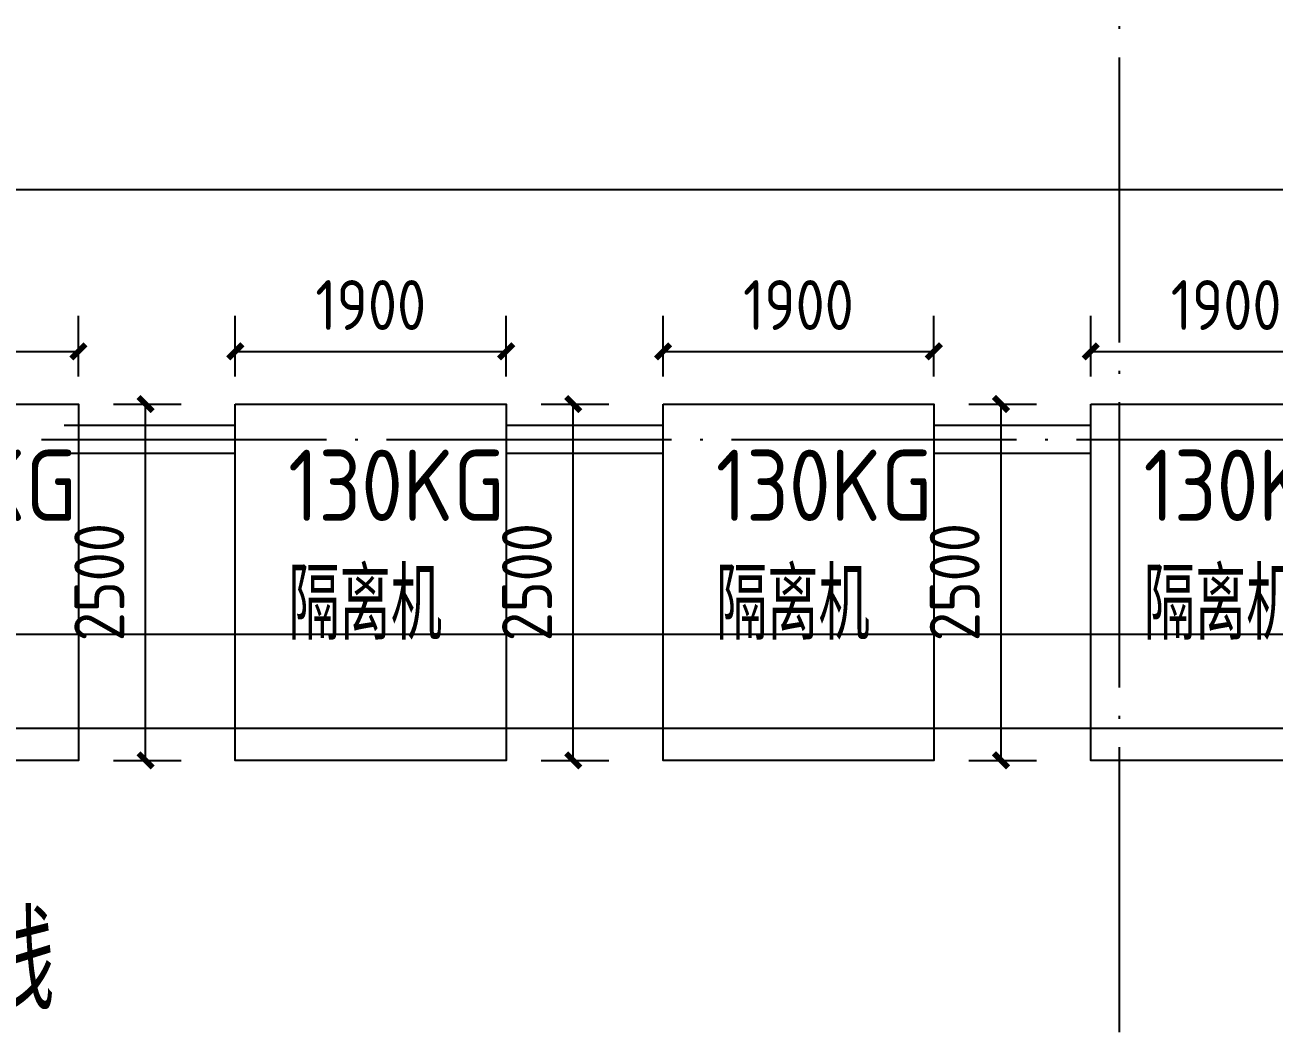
# Model space of a CAD drawing. Extents: x -2187 to 96136, y -11110 to 52208.
# Drawn here: x 37450 to 46212, y 9519 to 16571 of the extents above; entities that cross this region are included whole.
import ezdxf

# ---------------------------------------------------------------- set-up
doc = ezdxf.new("R2010")
doc.units = 0
doc.header["$LTSCALE"] = 1000
doc.header["$MEASUREMENT"] = 0
doc.linetypes.add('DOTE', pattern=[2.42, 2, -0.2, 0.02, -0.2])
for name, color, linetype in [('DOTE', 14, 'DOTE'), ('WALL', 4, 'Continuous'), ('设备型号', 7, 'Continuous')]:
    doc.layers.add(name, color=color, linetype=linetype)
doc.styles.get("Standard").update_dxf_attribs({"font": 'gbenor.shx', "bigfont": 'gbcbig.shx'})
doc.dimstyles.get("Standard").update_dxf_attribs({"dimscale": 100, "dimtxt": 3.5, "dimasz": 1, "dimexe": 2.5, "dimexo": 3, "dimgap": 1.5, "dimtad": 1, "dimdec": 0, "dimzin": 0, "dimdsep": 46, "dimtxsty": 'Standard', "dimblk": 'ARCHTICK', "dimcen": 0.09, "dimadec": 0, "dimazin": 0, "dimtfac": 1, "dimtdec": 0, "dimtix": 1, "dimtmove": 2, "dimatfit": 3, "dimfxl": 0, "dimtolj": 1, "dimtzin": 0, "dimarcsym": 0})

# ---------------------------------------------------------------- blocks, each defined once
blk = doc.blocks.new('_ArchTick')
at = {"color": 0, "linetype": 'ByBlock', "const_width": 0.4}
blk.add_lwpolyline([(-0.5, -0.5), (0.5, 0.5)], dxfattribs=at)
blk = doc.blocks.new('*D143')
at = {"color": 0, "lineweight": -2}
for p, q in [((35925.8, 14104.9), (35925.8, 14530.9)), ((37825.3, 14104.9), (37825.3, 14530.9)), ((35925.8, 14280.9), (37825.3, 14280.9))]:
    blk.add_line(p, q, dxfattribs=at)
at = {"layer": 'Defpoints', "color": 0}
for p in [(37825.3, 14280.9), (35925.8, 13804.9), (37825.3, 13804.9)]:
    blk.add_point(p, dxfattribs=at)
at = {"color": 0, "lineweight": -2, "xscale": 100, "yscale": 100, "zscale": 100, "rotation": 180}
blk.add_blockref('_ArchTick', (35925.8, 14280.9), dxfattribs=at)
at = {"color": 0, "lineweight": -2, "xscale": 100, "yscale": 100, "zscale": 100}
blk.add_blockref('_ArchTick', (37825.3, 14280.9), dxfattribs=at)
at = {"color": 0, "insert": (36875.6, 14605.9), "char_height": 350, "attachment_point": 5}
blk.add_mtext('\\A1;1900', dxfattribs=at)
blk = doc.blocks.new('*D144')
at = {"color": 0, "lineweight": -2}
for p, q in [((38072, 13911.5), (38546.6, 13911.5)), ((38296.6, 11411.5), (38296.6, 13911.5)), ((38072, 11411.5), (38546.6, 11411.5))]:
    blk.add_line(p, q, dxfattribs=at)
at = {"layer": 'Defpoints', "color": 0}
for p in [(37772, 13911.5), (38296.6, 13911.5), (37772, 11411.5)]:
    blk.add_point(p, dxfattribs=at)
at = {"color": 0, "lineweight": -2, "xscale": 100, "yscale": 100, "zscale": 100}
for p, rotation in [((38296.6, 13911.5), 90), ((38296.6, 11411.5), 270)]:
    blk.add_blockref('_ArchTick', p, dxfattribs=dict(at, rotation=rotation))
at = {"color": 0, "insert": (37971.6, 12661.5), "char_height": 350, "attachment_point": 5, "rotation": 90}
blk.add_mtext('\\A1;2500', dxfattribs=at)
blk = doc.blocks.new('*D145')
at = {"color": 0, "lineweight": -2}
for p, q in [((38925.8, 14104.9), (38925.8, 14530.9)), ((40825.3, 14104.9), (40825.3, 14530.9)), ((38925.8, 14280.9), (40825.3, 14280.9))]:
    blk.add_line(p, q, dxfattribs=at)
at = {"layer": 'Defpoints', "color": 0}
for p in [(40825.3, 14280.9), (38925.8, 13804.9), (40825.3, 13804.9)]:
    blk.add_point(p, dxfattribs=at)
at = {"color": 0, "lineweight": -2, "xscale": 100, "yscale": 100, "zscale": 100, "rotation": 180}
blk.add_blockref('_ArchTick', (38925.8, 14280.9), dxfattribs=at)
at = {"color": 0, "lineweight": -2, "xscale": 100, "yscale": 100, "zscale": 100}
blk.add_blockref('_ArchTick', (40825.3, 14280.9), dxfattribs=at)
at = {"color": 0, "insert": (39875.6, 14605.9), "char_height": 350, "attachment_point": 5}
blk.add_mtext('\\A1;1900', dxfattribs=at)
blk = doc.blocks.new('*D146')
at = {"color": 0, "lineweight": -2}
for p, q in [((41072, 13911.5), (41546.6, 13911.5)), ((41296.6, 11411.5), (41296.6, 13911.5)), ((41072, 11411.5), (41546.6, 11411.5))]:
    blk.add_line(p, q, dxfattribs=at)
at = {"layer": 'Defpoints', "color": 0}
for p in [(40772, 13911.5), (41296.6, 13911.5), (40772, 11411.5)]:
    blk.add_point(p, dxfattribs=at)
at = {"color": 0, "lineweight": -2, "xscale": 100, "yscale": 100, "zscale": 100}
for p, rotation in [((41296.6, 13911.5), 90), ((41296.6, 11411.5), 270)]:
    blk.add_blockref('_ArchTick', p, dxfattribs=dict(at, rotation=rotation))
at = {"color": 0, "insert": (40971.6, 12661.5), "char_height": 350, "attachment_point": 5, "rotation": 90}
blk.add_mtext('\\A1;2500', dxfattribs=at)
blk = doc.blocks.new('*D147')
at = {"color": 0, "lineweight": -2}
for p, q in [((41925.8, 14104.9), (41925.8, 14530.9)), ((43825.3, 14104.9), (43825.3, 14530.9)), ((41925.8, 14280.9), (43825.3, 14280.9))]:
    blk.add_line(p, q, dxfattribs=at)
at = {"layer": 'Defpoints', "color": 0}
for p in [(43825.3, 14280.9), (41925.8, 13804.9), (43825.3, 13804.9)]:
    blk.add_point(p, dxfattribs=at)
at = {"color": 0, "lineweight": -2, "xscale": 100, "yscale": 100, "zscale": 100, "rotation": 180}
blk.add_blockref('_ArchTick', (41925.8, 14280.9), dxfattribs=at)
at = {"color": 0, "lineweight": -2, "xscale": 100, "yscale": 100, "zscale": 100}
blk.add_blockref('_ArchTick', (43825.3, 14280.9), dxfattribs=at)
at = {"color": 0, "insert": (42875.6, 14605.9), "char_height": 350, "attachment_point": 5}
blk.add_mtext('\\A1;1900', dxfattribs=at)
blk = doc.blocks.new('*D148')
at = {"color": 0, "lineweight": -2}
for p, q in [((44072, 13911.5), (44546.6, 13911.5)), ((44296.6, 11411.5), (44296.6, 13911.5)), ((44072, 11411.5), (44546.6, 11411.5))]:
    blk.add_line(p, q, dxfattribs=at)
at = {"layer": 'Defpoints', "color": 0}
for p in [(43772, 13911.5), (44296.6, 13911.5), (43772, 11411.5)]:
    blk.add_point(p, dxfattribs=at)
at = {"color": 0, "lineweight": -2, "xscale": 100, "yscale": 100, "zscale": 100}
for p, rotation in [((44296.6, 13911.5), 90), ((44296.6, 11411.5), 270)]:
    blk.add_blockref('_ArchTick', p, dxfattribs=dict(at, rotation=rotation))
at = {"color": 0, "insert": (43971.6, 12661.5), "char_height": 350, "attachment_point": 5, "rotation": 90}
blk.add_mtext('\\A1;2500', dxfattribs=at)
blk = doc.blocks.new('*D149')
at = {"color": 0, "lineweight": -2}
for p, q in [((44925.8, 14104.9), (44925.8, 14530.9)), ((46825.3, 14104.9), (46825.3, 14530.9)), ((44925.8, 14280.9), (46825.3, 14280.9))]:
    blk.add_line(p, q, dxfattribs=at)
at = {"layer": 'Defpoints', "color": 0}
for p in [(46825.3, 14280.9), (44925.8, 13804.9), (46825.3, 13804.9)]:
    blk.add_point(p, dxfattribs=at)
at = {"color": 0, "lineweight": -2, "xscale": 100, "yscale": 100, "zscale": 100, "rotation": 180}
blk.add_blockref('_ArchTick', (44925.8, 14280.9), dxfattribs=at)
at = {"color": 0, "lineweight": -2, "xscale": 100, "yscale": 100, "zscale": 100}
blk.add_blockref('_ArchTick', (46825.3, 14280.9), dxfattribs=at)
at = {"color": 0, "insert": (45875.6, 14605.9), "char_height": 350, "attachment_point": 5}
blk.add_mtext('\\A1;1900', dxfattribs=at)

msp = doc.modelspace()

# ---------------------------------------------------------------- linework, layer by layer
for points in [[(35925.838, 13911.468), (37825.338, 13911.468), (37825.338, 11411.468), (35925.838, 11411.468)], [(38925.838, 13911.468), (40825.338, 13911.468), (40825.338, 11411.468), (38925.838, 11411.468)], [(41925.838, 13911.468), (43825.338, 13911.468), (43825.338, 11411.468), (41925.838, 11411.468)], [(44925.838, 13911.468), (46825.338, 13911.468), (46825.338, 11411.468), (44925.838, 11411.468)]]:
    msp.add_lwpolyline(points, close=True)
msp.add_lwpolyline([(43825.338, 13911.468), (43825.338, 11411.468), (41925.838, 11411.468), (41925.838, 13911.468)])
at = {"layer": 'DOTE'}
for p, q in [((45125.665, 42963.27), (45125.665, -3036.73)), ((8525.665, 13663.27), (92525.665, 13663.27))]:
    msp.add_line(p, q, dxfattribs=at)
at = {"layer": 'WALL'}
for p, q in [((38925.838, 13761.354), (37725.665, 13761.354)), ((41925.838, 13761.354), (40825.338, 13761.354)), ((44925.838, 13761.354), (43825.338, 13761.354)), ((38925.838, 13563.27), (37725.665, 13563.27)), ((41925.838, 13563.27), (40825.338, 13563.27)), ((44925.838, 13563.27), (43825.338, 13563.27))]:
    msp.add_line(p, q, dxfattribs=at)
at = {"layer": '设备型号', "color": 6}
msp.add_line((58391.444, 15413.151), (30130.464, 15413.151), dxfattribs=at)
msp.add_lwpolyline([(31946.278, 12297.737), (54752.232, 12297.737), (54752.232, 11634.114), (31946.278, 11634.114)], close=True, dxfattribs=at)

# ---------------------------------------------------------------- texts
at = {"attachment_point": 1}
for s, insert, char_height, width in [('130KG隔离机', (36296.52, 13590.932), 500, 1607.68975), ('130KG隔离机', (39296.52, 13590.932), 500, 1607.68975), ('130KG隔离机', (42296.52, 13590.932), 500, 1607.68975), ('130KG隔离机', (45296.52, 13590.932), 500, 1607.68975), ('高架输送线', (35227.418, 10338.518), 675.1773, 5461.82045)]:
    msp.add_mtext(s, dxfattribs=dict(at, insert=insert, char_height=char_height, width=width))

# ---------------------------------------------------------------- dimensions: what is measured, and where the dimension line sits
for base, p1, p2, picture, middle in [((37825.338123919, 14280.911188187), (35925.838123919, 13804.949376159), (37825.338123919, 13804.949376159), '*D143', (36875.588123919, 14605.911188187)), ((40825.338123919, 14280.911188187), (38925.838123919, 13804.949376159), (40825.338123919, 13804.949376159), '*D145', (39875.588123919, 14605.911188187)), ((43825.338123919, 14280.911188187), (41925.838123919, 13804.949376159), (43825.338123919, 13804.949376159), '*D147', (42875.588123919, 14605.911188187)), ((46825.338123919, 14280.911188187), (44925.838123919, 13804.949376159), (46825.338123919, 13804.949376159), '*D149', (45875.588123919, 14605.911188187))]:
    dim = msp.add_linear_dim(base=base, p1=p1, p2=p2, dimstyle='Standard', override={"dimarcsym": 1})
    dim.commit()
    dim.dimension.update_dxf_attribs({"geometry": picture, "text_midpoint": middle})
for base, p1, p2, picture, middle in [((38296.613, 13911.468), (37772.037, 11411.468), (37772.037, 13911.468), '*D144', (37971.613, 12661.468)), ((41296.613, 13911.468), (40772.037, 11411.468), (40772.037, 13911.468), '*D146', (40971.613, 12661.468)), ((44296.613, 13911.468), (43772.037, 11411.468), (43772.037, 13911.468), '*D148', (43971.613, 12661.468))]:
    dim = msp.add_linear_dim(base=base, p1=p1, p2=p2, angle=90, dimstyle='Standard', override={"dimarcsym": 1})
    dim.commit()
    dim.dimension.update_dxf_attribs({"geometry": picture, "text_midpoint": middle})

doc.saveas('drawing.dxf')
